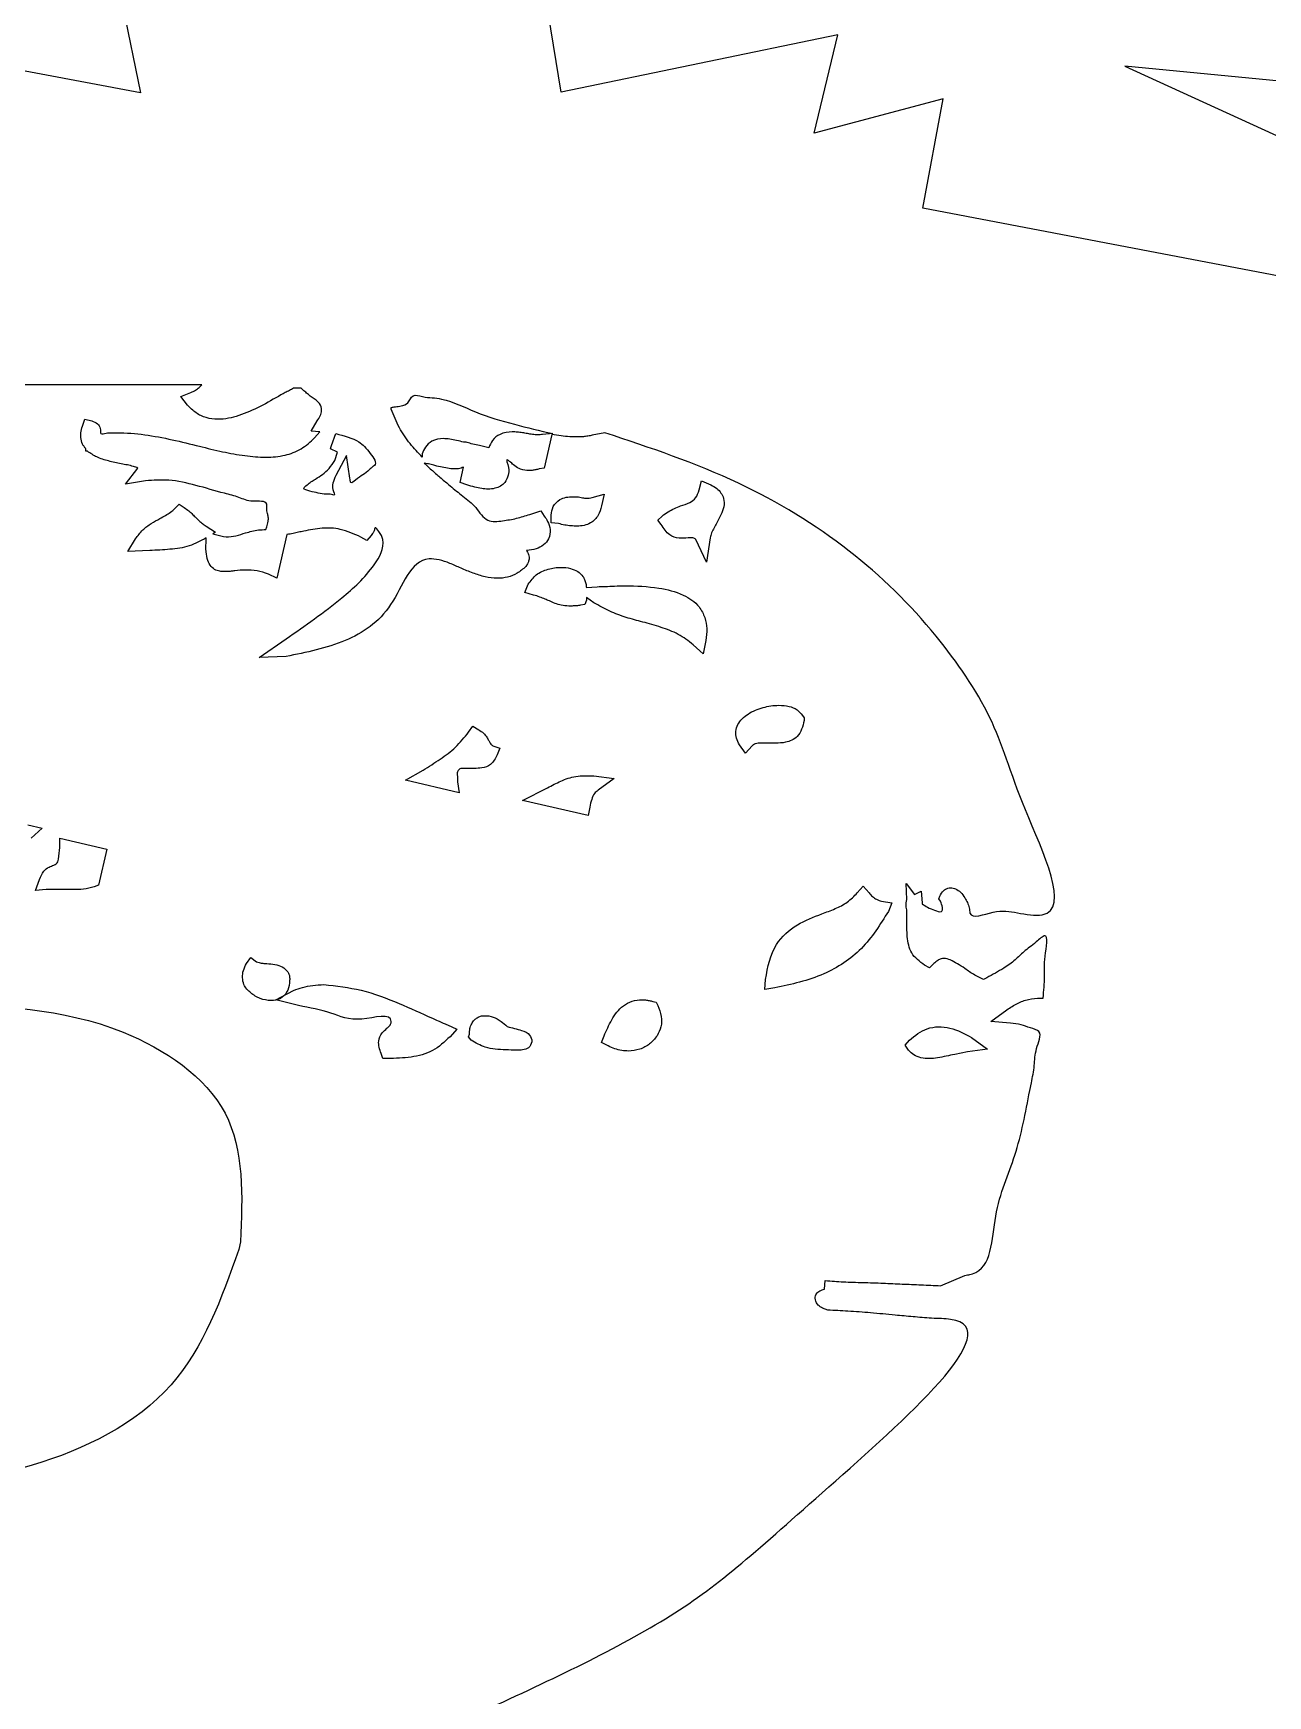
# Model space of a CAD drawing. Header units: inches. Extents: x 0.01 to 3.99, y 0.01 to 4.99.
# Drawn here: x 0.774 to 1.0128, y 1.9127 to 2.2343 of the extents above; entities that cross this region are included whole.
import ezdxf

# ---------------------------------------------------------------- set-up
doc = ezdxf.new("R2010")
doc.units = ezdxf.units.IN
doc.layers.add('Logo', color=7, linetype='CONTINUOUS')

msp = doc.modelspace()

# ---------------------------------------------------------------- linework, layer by layer
at = {"layer": 'Logo', "color": 7}
for points in [[(1.114942, 2.168226), (0.946043, 2.200444), (0.949948, 2.221597), (0.925053, 2.214926), (0.929609, 2.233963), (0.876075, 2.222899), (0.859804, 2.322969), (0.816359, 2.24096), (0.787884, 2.256093), (0.794718, 2.222736), (0.726377, 2.235591), (0.656247, 2.353559), (0.66487, 2.280012), (0.555363, 2.463881), (0.611662, 2.257883), (0.585953, 2.309464), (0.585953, 2.222736), (0.521843, 2.222736), (0.226515, 2.307836), (0.476934, 2.161555), (0.455781, 2.048793), (0.358802, 1.974432), (0.445855, 1.99526), (0.410058, 1.80472)], [(1.161641, 2.210858), (0.985095, 2.227943), (1.115267, 2.168389)], [(0.806596, 2.166274), (0.732723, 2.166274)], [(0.80383, 2.162369), (0.802528, 2.163996), (0.804481, 2.164809)], [(0.825796, 2.165623), (0.824332, 2.165623)], [(0.843207, 2.161555), (0.843207, 2.16188)], [(0.78349, 2.158301), (0.783978, 2.159602), (0.78528, 2.159277)], [(0.8284, 2.156023), (0.829376, 2.157162), (0.827749, 2.157324), (0.828888, 2.159277)], [(0.831654, 2.154558), (0.832468, 2.156836)], [(0.862082, 2.15407), (0.860292, 2.154558), (0.860292, 2.154558), (0.858665, 2.154884)], [(0.874286, 2.156674), (0.872821, 2.150165), (0.871845, 2.150002)], [(0.874448, 2.156836), (0.872496, 2.156674)], [(0.884537, 2.156999), (0.882096, 2.156511)], [(0.784466, 2.153419), (0.784141, 2.153419), (0.784141, 2.153907)], [(0.832793, 2.153257), (0.831491, 2.153907)], [(0.832305, 2.151629), (0.832793, 2.153257)], [(0.835234, 2.148212), (0.834583, 2.152606), (0.832468, 2.148701)], [(0.849227, 2.152931), (0.849227, 2.15228)], [(0.795694, 2.147724), (0.791789, 2.147073), (0.794229, 2.150165), (0.794229, 2.150165)], [(0.850204, 2.150979), (0.849553, 2.151141)], [(0.857851, 2.146911), (0.85655, 2.147399), (0.8572, 2.150328)], [(0.882096, 2.14447), (0.884374, 2.145121), (0.883886, 2.142843)], [(0.902761, 2.145934), (0.903249, 2.147724), (0.905039, 2.146911)], [(0.801389, 2.142355), (0.802202, 2.143168), (0.803179, 2.142517)], [(0.807409, 2.138938), (0.809199, 2.137799), (0.808711, 2.137473), (0.809199, 2.13731)], [(0.818962, 2.138287), (0.819125, 2.138775)], [(0.870055, 2.141216), (0.87217, 2.141866), (0.872821, 2.14089)], [(0.874123, 2.139588), (0.874123, 2.141053)], [(0.875587, 2.139426), (0.874123, 2.139588)], [(0.895439, 2.139263), (0.894788, 2.140077), (0.895601, 2.14089)], [(0.796507, 2.134219), (0.792277, 2.134056), (0.793741, 2.136497)], [(0.807409, 2.136334), (0.807409, 2.13666)], [(0.82303, 2.13731), (0.821077, 2.128849), (0.81945, 2.129663)], [(0.839302, 2.137148), (0.838488, 2.136171), (0.837349, 2.136822)], [(0.901296, 2.13666), (0.900645, 2.13666)], [(0.904876, 2.13666), (0.904225, 2.131941), (0.90211, 2.136334)], [(0.869404, 2.134219), (0.869567, 2.133893)], [(0.869567, 2.131615), (0.869241, 2.131127)], [(0.870706, 2.125595), (0.869079, 2.126083), (0.869729, 2.12771)], [(0.880957, 2.127059), (0.883072, 2.127222)], [(0.882421, 2.12413), (0.880957, 2.125107), (0.880957, 2.124619), (0.880631, 2.123805), (0.879818, 2.123642)], [(0.822867, 2.113717), (0.81766, 2.113554), (0.822867, 2.117134)], [(0.904062, 2.116808), (0.903574, 2.114205), (0.901622, 2.115995)], [(0.858177, 2.099072), (0.85899, 2.100211), (0.860129, 2.09956)], [(0.922775, 2.102327), (0.9231, 2.101838), (0.9231, 2.10135)], [(0.917568, 2.096957), (0.916266, 2.096957)], [(0.862895, 2.096469), (0.864197, 2.095981), (0.863709, 2.094679)], [(0.91171, 2.095004), (0.910571, 2.096632)], [(0.913012, 2.096469), (0.91171, 2.095004)], [(0.856061, 2.089472), (0.856387, 2.087357), (0.845973, 2.089797), (0.84939, 2.09175)], [(0.859316, 2.092075), (0.857526, 2.092075)], [(0.882421, 2.090611), (0.886326, 2.090123), (0.883235, 2.087845)], [(0.881608, 2.084591), (0.881282, 2.082963), (0.86859, 2.085892), (0.873472, 2.088333)], [(0.772914, 2.081174), (0.77568, 2.080523), (0.773565, 2.07857)], [(0.779097, 2.07678), (0.779097, 2.07857), (0.788209, 2.076455), (0.786582, 2.069458), (0.785768, 2.069133)], [(0.779748, 2.068644), (0.776493, 2.068644), (0.774378, 2.068482), (0.775192, 2.070597)], [(0.933351, 2.067994), (0.93449, 2.069295), (0.935629, 2.067994)], [(0.942789, 2.066041), (0.942952, 2.066692), (0.942789, 2.069783), (0.944416, 2.067668), (0.945718, 2.068319), (0.94588, 2.066041), (0.94588, 2.065878)], [(0.93807, 2.066366), (0.940023, 2.066041), (0.939372, 2.064414)], [(0.942952, 2.062787), (0.942952, 2.064739)], [(0.94946, 2.066366), (0.949135, 2.066855), (0.949297, 2.067343)], [(0.81522, 2.054325), (0.816033, 2.055464), (0.817172, 2.054651)], [(0.948158, 2.054325), (0.947345, 2.053512), (0.946369, 2.054)], [(0.825308, 2.04619), (0.820915, 2.047329), (0.824332, 2.049119)], [(0.917405, 2.049607), (0.915453, 2.049281), (0.915615, 2.051234)], [(0.958409, 2.051559), (0.957759, 2.051234), (0.957108, 2.051559)], [(0.893811, 2.047003), (0.894462, 2.046841), (0.894788, 2.04619)], [(0.968823, 2.047654), (0.969311, 2.047654)], [(0.854109, 2.042447), (0.855899, 2.041634), (0.854597, 2.040169)], [(0.962966, 2.042773), (0.959223, 2.043098), (0.962315, 2.045376)], [(0.858665, 2.039518), (0.858177, 2.040169), (0.858339, 2.040657)], [(0.885187, 2.038379), (0.883886, 2.03903), (0.884374, 2.040332)], [(0.943277, 2.037566), (0.942626, 2.038542), (0.94344, 2.039518)], [(0.955481, 2.040006), (0.958572, 2.037728), (0.954667, 2.03724)], [(0.842556, 2.035939), (0.84158, 2.035939), (0.841254, 2.036915)], [(0.954667, 2.03724), (0.952226, 2.036752)], [(0.966708, 2.029755), (0.967033, 2.03122)], [(0.814081, 2.000467), (0.813755, 1.999002)], [(0.94946, 1.992005), (0.954179, 1.993958)], [(0.927005, 1.991354), (0.927168, 1.992982)], [(0.927656, 1.987287), (0.927168, 1.987449)]]:
    msp.add_lwpolyline(points, dxfattribs=at)
for points in [[(0.906178, 2.139588)], [(0.904062, 2.116808)], [(0.881608, 2.084591)], [(0.777958, 2.073363)], [(0.81522, 2.054325)], [(0.83019, 2.050258)], [(0.958409, 2.051559)], [(0.865662, 2.042122)], [(0.894625, 2.040332)]]:
    msp.add_lwpolyline(points, close=True, dxfattribs=at)
for points, knots in [([(0.824332, 2.165623), (0.824062, 2.165471), (0.823528, 2.16517), (0.822695, 2.164774), (0.82082, 2.163721), (0.81793, 2.16203), (0.813907, 2.160225), (0.810291, 2.15943), (0.807425, 2.159797), (0.805355, 2.160757), (0.804342, 2.161827), (0.80383, 2.162369)], [0, 0, 0, 0, 0.000928, 0.001839, 0.002767, 0.007377, 0.011878, 0.015973, 0.018273, 0.020438, 0.022659, 0.022659, 0.022659, 0.022659]), ([(0.804481, 2.164809), (0.80478, 2.164934), (0.805347, 2.165172), (0.806031, 2.165715), (0.806416, 2.166096), (0.806596, 2.166274)], [0, 0, 0, 0, 0.000968, 0.001837, 0.002595, 0.002595, 0.002595, 0.002595]), ([(0.828888, 2.159277), (0.829319, 2.159936), (0.830021, 2.161008), (0.829378, 2.162913), (0.82815, 2.163624), (0.827199, 2.164383), (0.826482, 2.164968), (0.826025, 2.165405), (0.825796, 2.165623)], [0, 0, 0, 0, 0.002225, 0.00362, 0.00546, 0.006336, 0.007286, 0.008233, 0.008233, 0.008233, 0.008233]), ([(0.843207, 2.16188), (0.84329, 2.161893), (0.843481, 2.161921), (0.843746, 2.162002), (0.844305, 2.162088), (0.845232, 2.162162), (0.846668, 2.162635), (0.847234, 2.164677), (0.849358, 2.163846), (0.851109, 2.16383), (0.854708, 2.163287), (0.859718, 2.160725), (0.866932, 2.158586), (0.871972, 2.157413), (0.874448, 2.156836)], [0, 0, 0, 0, 0.000251, 0.00058, 0.00083, 0.001943, 0.003402, 0.005074, 0.006913, 0.008793, 0.010646, 0.017635, 0.025535, 0.033163, 0.033163, 0.033163, 0.033163]), ([(0.849227, 2.15228), (0.84842, 2.153135), (0.846768, 2.154883), (0.844636, 2.157965), (0.843693, 2.160333), (0.843207, 2.161555)], [0, 0, 0, 0, 0.003525, 0.007214, 0.01115, 0.01115, 0.01115, 0.01115]), ([(0.784141, 2.153907), (0.784085, 2.153974), (0.783966, 2.154116), (0.783829, 2.154351), (0.783423, 2.154805), (0.783167, 2.155745), (0.783097, 2.157038), (0.783357, 2.157872), (0.78349, 2.158301)], [0, 0, 0, 0, 0.000262, 0.000552, 0.000814, 0.00208, 0.00334, 0.004675, 0.004675, 0.004675, 0.004675]), ([(0.78528, 2.159277), (0.785677, 2.159125), (0.786404, 2.158847), (0.787082, 2.157943), (0.7868, 2.156513), (0.788133, 2.157058), (0.789074, 2.156972), (0.791622, 2.157053), (0.79554, 2.156696), (0.800864, 2.155703), (0.80585, 2.154454), (0.810512, 2.153316), (0.814793, 2.152522), (0.818849, 2.152169), (0.822568, 2.152483), (0.825909, 2.15372), (0.827565, 2.155251), (0.8284, 2.156023)], [0, 0, 0, 0, 0.001248, 0.002283, 0.003287, 0.004276, 0.005296, 0.006387, 0.011764, 0.017178, 0.022581, 0.027193, 0.031569, 0.035635, 0.039368, 0.042699, 0.04608, 0.04608, 0.04608, 0.04608]), ([(0.832468, 2.156836), (0.834095, 2.156421), (0.8368, 2.15573), (0.838865, 2.153528), (0.840659, 2.150971), (0.839598, 2.150449), (0.839295, 2.150154), (0.838714, 2.149568), (0.837653, 2.148742), (0.83664, 2.148227), (0.835569, 2.147113), (0.83532, 2.147518), (0.835249, 2.14779), (0.83524, 2.148044), (0.835234, 2.148212)], [0, 0, 0, 0, 0.00475, 0.007895, 0.010384, 0.010772, 0.011203, 0.011659, 0.013259, 0.014975, 0.016007, 0.016086, 0.016345, 0.016847, 0.016847, 0.016847, 0.016847]), ([(0.858665, 2.154884), (0.858503, 2.154937), (0.858181, 2.155043), (0.857696, 2.15518), (0.856902, 2.155206), (0.855875, 2.15556), (0.854567, 2.15577), (0.852957, 2.155938), (0.851166, 2.155609), (0.849761, 2.154349), (0.849393, 2.15337), (0.849227, 2.152931)], [0, 0, 0, 0, 0.000513, 0.001015, 0.001506, 0.00288, 0.00424, 0.005473, 0.007742, 0.009461, 0.010855, 0.010855, 0.010855, 0.010855]), ([(0.872496, 2.156674), (0.87217, 2.15664), (0.871519, 2.156573), (0.870538, 2.156677), (0.869566, 2.156836), (0.868593, 2.156999), (0.867617, 2.157125), (0.866161, 2.157209), (0.864368, 2.156944), (0.862746, 2.155661), (0.862294, 2.154578), (0.862082, 2.15407)], [0, 0, 0, 0, 0.000979, 0.001958, 0.002946, 0.003935, 0.004918, 0.005896, 0.008318, 0.010164, 0.011798, 0.011798, 0.011798, 0.011798]), ([(0.882096, 2.156511), (0.881821, 2.156456), (0.88125, 2.156342), (0.880328, 2.156213), (0.879157, 2.156167), (0.877718, 2.15623), (0.876032, 2.156385), (0.874877, 2.156576), (0.874286, 2.156674)], [0, 0, 0, 0, 0.00084, 0.001746, 0.00279, 0.004352, 0.006065, 0.007864, 0.007864, 0.007864, 0.007864]), ([(0.949297, 2.067343), (0.949518, 2.067733), (0.949893, 2.068395), (0.950737, 2.068874), (0.951557, 2.069027), (0.952461, 2.068793), (0.953418, 2.068086), (0.95415, 2.067142), (0.954664, 2.066096), (0.955082, 2.065161), (0.955027, 2.062654), (0.96028, 2.064898), (0.964086, 2.064161), (0.975969, 2.062152), (0.964115, 2.086338), (0.960305, 2.101536), (0.947969, 2.119574), (0.932022, 2.135072), (0.909998, 2.148528), (0.893299, 2.154084), (0.884537, 2.156999)], [0, 0, 0, 0, 0.001318, 0.002241, 0.002798, 0.003792, 0.00493, 0.006316, 0.007335, 0.00841, 0.009433, 0.013932, 0.01861, 0.023445, 0.043996, 0.063233, 0.081952, 0.105553, 0.130609, 0.158272, 0.158272, 0.158272, 0.158272]), ([(0.794229, 2.150165), (0.793938, 2.150278), (0.793273, 2.150536), (0.792176, 2.150783), (0.790549, 2.151033), (0.788565, 2.151509), (0.786296, 2.152168), (0.78505, 2.15302), (0.784466, 2.153419)], [0, 0, 0, 0, 0.000936, 0.002139, 0.003363, 0.005873, 0.008268, 0.010376, 0.010376, 0.010376, 0.010376]), ([(0.832468, 2.148701), (0.832281, 2.148198), (0.831947, 2.147303), (0.831674, 2.146198), (0.832494, 2.144742), (0.831631, 2.145117), (0.831173, 2.145114), (0.830295, 2.145113), (0.828994, 2.145344), (0.827787, 2.145633), (0.825786, 2.146112), (0.827044, 2.146933), (0.827655, 2.147553), (0.828751, 2.148132), (0.829938, 2.148942), (0.8313, 2.150069), (0.831959, 2.151093), (0.832305, 2.151629)], [0, 0, 0, 0, 0.001565, 0.002789, 0.003859, 0.004361, 0.004851, 0.005339, 0.006963, 0.008614, 0.009911, 0.010835, 0.01179, 0.01282, 0.014423, 0.016152, 0.018056, 0.018056, 0.018056, 0.018056]), ([(0.831491, 2.153907), (0.831493, 2.153928), (0.831501, 2.154017), (0.831553, 2.154236), (0.831614, 2.15443), (0.831654, 2.154558)], [0, 0, 0, 0, 0.000061, 0.00027, 0.000672, 0.000672, 0.000672, 0.000672]), ([(0.871845, 2.150002), (0.871616, 2.149948), (0.871161, 2.14984), (0.870511, 2.149721), (0.869529, 2.14963), (0.868327, 2.149834), (0.86712, 2.150493), (0.866522, 2.151135), (0.866102, 2.15148), (0.865877, 2.151607), (0.865275, 2.152169), (0.866146, 2.149982), (0.865843, 2.148858), (0.865359, 2.14744), (0.864361, 2.146629), (0.863226, 2.146183), (0.861969, 2.146054), (0.860659, 2.146183), (0.859304, 2.146484), (0.858358, 2.146762), (0.857851, 2.146911)], [0, 0, 0, 0, 0.000705, 0.001402, 0.001983, 0.003657, 0.004968, 0.006026, 0.006288, 0.006579, 0.00684, 0.008359, 0.009863, 0.011392, 0.01246, 0.013644, 0.015003, 0.016207, 0.01758, 0.019164, 0.019164, 0.019164, 0.019164]), ([(0.849553, 2.151141), (0.850096, 2.150652), (0.85119, 2.149668), (0.852863, 2.148192), (0.85483, 2.146552), (0.857096, 2.144677), (0.859704, 2.142729), (0.861469, 2.139571), (0.864784, 2.139959), (0.867439, 2.14038), (0.869183, 2.140937), (0.870055, 2.141216)], [0, 0, 0, 0, 0.002194, 0.004414, 0.00669, 0.009885, 0.013198, 0.016607, 0.019442, 0.022171, 0.024897, 0.024897, 0.024897, 0.024897]), ([(0.8572, 2.150328), (0.857038, 2.150274), (0.856717, 2.150167), (0.856231, 2.150037), (0.855462, 2.14997), (0.854405, 2.150081), (0.853059, 2.15035), (0.851961, 2.150543), (0.851185, 2.150815), (0.850698, 2.150946), (0.850367, 2.150968), (0.850204, 2.150979)], [0, 0, 0, 0, 0.000513, 0.001015, 0.001506, 0.002817, 0.004183, 0.005633, 0.006146, 0.006649, 0.007139, 0.007139, 0.007139, 0.007139]), ([(0.819125, 2.138775), (0.819246, 2.13914), (0.819454, 2.139765), (0.819463, 2.140666), (0.819298, 2.141332), (0.819155, 2.141935), (0.819109, 2.142521), (0.819287, 2.143992), (0.816088, 2.143453), (0.813823, 2.144555), (0.81001, 2.145516), (0.805602, 2.146833), (0.800473, 2.148035), (0.797188, 2.147821), (0.795694, 2.147724)], [0, 0, 0, 0, 0.001148, 0.001967, 0.002656, 0.003205, 0.003815, 0.00446, 0.007175, 0.009995, 0.012869, 0.018634, 0.023994, 0.028467, 0.028467, 0.028467, 0.028467]), ([(0.895601, 2.14089), (0.895986, 2.141183), (0.896733, 2.141752), (0.897976, 2.142327), (0.89935, 2.142955), (0.900849, 2.143333), (0.902267, 2.144371), (0.902589, 2.145391), (0.902761, 2.145934)], [0, 0, 0, 0, 0.001445, 0.002808, 0.004093, 0.005972, 0.007434, 0.009102, 0.009102, 0.009102, 0.009102]), ([(0.905039, 2.146911), (0.905432, 2.146693), (0.906171, 2.146284), (0.907037, 2.14539), (0.907616, 2.14418), (0.907647, 2.142639), (0.907011, 2.141071), (0.906457, 2.140086), (0.906178, 2.139588)], [0, 0, 0, 0, 0.001343, 0.002524, 0.003669, 0.005292, 0.006971, 0.008685, 0.008685, 0.008685, 0.008685]), ([(0.793741, 2.136497), (0.794197, 2.137087), (0.795073, 2.138222), (0.796733, 2.139484), (0.798273, 2.140288), (0.799518, 2.140998), (0.800537, 2.141597), (0.801107, 2.142104), (0.801389, 2.142355)], [0, 0, 0, 0, 0.002228, 0.004284, 0.00619, 0.007437, 0.00859, 0.00972, 0.00972, 0.00972, 0.00972]), ([(0.803179, 2.142517), (0.803477, 2.142306), (0.804042, 2.141906), (0.804787, 2.141233), (0.805441, 2.140581), (0.806054, 2.139968), (0.80669, 2.139401), (0.807164, 2.139096), (0.807409, 2.138938)], [0, 0, 0, 0, 0.001094, 0.002076, 0.003005, 0.003866, 0.004678, 0.005554, 0.005554, 0.005554, 0.005554]), ([(0.874123, 2.141053), (0.87422, 2.141623), (0.874422, 2.142816), (0.875938, 2.144417), (0.877678, 2.144649), (0.878895, 2.144628), (0.879445, 2.144607), (0.880065, 2.144435), (0.880754, 2.144352), (0.88147, 2.144329), (0.881902, 2.144426), (0.882096, 2.14447)], [0, 0, 0, 0, 0.00171, 0.003578, 0.006148, 0.006678, 0.007247, 0.007789, 0.008598, 0.009327, 0.009922, 0.009922, 0.009922, 0.009922]), ([(0.883886, 2.142843), (0.883721, 2.142217), (0.883376, 2.14091), (0.881709, 2.13923), (0.879655, 2.138879), (0.877971, 2.138981), (0.876769, 2.139129), (0.875979, 2.139327), (0.875587, 2.139426)], [0, 0, 0, 0, 0.00192, 0.004012, 0.006681, 0.007863, 0.009092, 0.010304, 0.010304, 0.010304, 0.010304]), ([(0.822867, 2.117134), (0.826563, 2.119692), (0.832738, 2.123968), (0.839287, 2.130022), (0.842098, 2.134897), (0.841322, 2.137208), (0.840875, 2.137823), (0.840071, 2.139017), (0.83995, 2.137973), (0.839646, 2.137545), (0.839411, 2.137274), (0.839302, 2.137148)], [0, 0, 0, 0, 0.01337, 0.022341, 0.027489, 0.02834, 0.029253, 0.030246, 0.030879, 0.031443, 0.03194, 0.03194, 0.03194, 0.03194]), ([(0.872821, 2.14089), (0.873048, 2.140555), (0.873583, 2.139764), (0.874129, 2.138249), (0.873799, 2.136522), (0.872735, 2.135171), (0.871171, 2.134447), (0.870017, 2.134298), (0.869404, 2.134219)], [0, 0, 0, 0, 0.001216, 0.002866, 0.004686, 0.006223, 0.007856, 0.009707, 0.009707, 0.009707, 0.009707]), ([(0.900645, 2.13666), (0.900064, 2.136605), (0.898842, 2.136489), (0.896723, 2.13717), (0.895907, 2.1385), (0.895439, 2.139263)], [0, 0, 0, 0, 0.001748, 0.003677, 0.006273, 0.006273, 0.006273, 0.006273]), ([(0.906178, 2.139588), (0.906006, 2.139263), (0.905666, 2.138616), (0.905146, 2.137672), (0.904964, 2.13699), (0.904876, 2.13666)], [0, 0, 0, 0, 0.001105, 0.002194, 0.003216, 0.003216, 0.003216, 0.003216]), ([(0.807409, 2.13666), (0.806346, 2.136078), (0.804166, 2.134885), (0.800369, 2.134396), (0.797809, 2.134279), (0.796507, 2.134219)], [0, 0, 0, 0, 0.003604, 0.007394, 0.011313, 0.011313, 0.011313, 0.011313]), ([(0.81945, 2.129663), (0.818727, 2.129917), (0.817295, 2.130421), (0.815073, 2.130442), (0.813396, 2.130423), (0.81226, 2.130179), (0.811604, 2.130155), (0.810945, 2.130147), (0.810182, 2.13017), (0.809238, 2.130394), (0.808269, 2.131112), (0.807618, 2.132393), (0.807326, 2.134188), (0.807379, 2.135546), (0.807409, 2.136334)], [0, 0, 0, 0, 0.002285, 0.004519, 0.006607, 0.007304, 0.007992, 0.008571, 0.009283, 0.01028, 0.011434, 0.012772, 0.014479, 0.016841, 0.016841, 0.016841, 0.016841]), ([(0.809199, 2.13731), (0.809893, 2.137119), (0.811201, 2.13676), (0.813222, 2.137022), (0.814818, 2.137588), (0.816276, 2.137968), (0.817578, 2.13823), (0.818491, 2.138267), (0.818962, 2.138287)], [0, 0, 0, 0, 0.002139, 0.004029, 0.00599, 0.007223, 0.008547, 0.009961, 0.009961, 0.009961, 0.009961]), ([(0.837349, 2.136822), (0.836045, 2.137413), (0.833662, 2.138494), (0.829792, 2.138683), (0.827132, 2.138128), (0.825269, 2.13776), (0.824195, 2.137488), (0.823433, 2.137372), (0.82303, 2.13731)], [0, 0, 0, 0, 0.004258, 0.007785, 0.011386, 0.012396, 0.013483, 0.014706, 0.014706, 0.014706, 0.014706]), ([(0.90211, 2.136334), (0.902067, 2.136389), (0.901974, 2.136509), (0.901696, 2.136663), (0.901455, 2.136661), (0.901296, 2.13666)], [0, 0, 0, 0, 0.000209, 0.000452, 0.000919, 0.000919, 0.000919, 0.000919]), ([(0.869241, 2.131127), (0.868703, 2.130652), (0.867668, 2.129739), (0.865722, 2.128987), (0.863603, 2.12876), (0.861329, 2.129079), (0.859009, 2.129838), (0.856756, 2.130763), (0.854615, 2.131757), (0.852588, 2.132465), (0.847122, 2.133132), (0.844043, 2.122451), (0.834417, 2.116037), (0.826787, 2.114504), (0.822867, 2.113717)], [0, 0, 0, 0, 0.002139, 0.004113, 0.006138, 0.008477, 0.010941, 0.013445, 0.015785, 0.018001, 0.019938, 0.031478, 0.042693, 0.054541, 0.054541, 0.054541, 0.054541]), ([(0.869567, 2.133893), (0.869713, 2.133582), (0.869978, 2.13302), (0.869838, 2.1322), (0.869645, 2.131785), (0.869567, 2.131615)], [0, 0, 0, 0, 0.001006, 0.001821, 0.002383, 0.002383, 0.002383, 0.002383]), ([(0.869729, 2.12771), (0.870196, 2.128359), (0.871165, 2.129709), (0.873548, 2.130691), (0.875821, 2.131055), (0.877798, 2.130852), (0.879284, 2.130245), (0.880214, 2.129412), (0.880648, 2.128565), (0.880897, 2.127855), (0.880937, 2.127329), (0.880957, 2.127059)], [0, 0, 0, 0, 0.002355, 0.004899, 0.00744, 0.009236, 0.010783, 0.012194, 0.012857, 0.013625, 0.014433, 0.014433, 0.014433, 0.014433]), ([(0.883072, 2.127222), (0.883572, 2.127234), (0.884682, 2.12726), (0.88647, 2.127356), (0.889942, 2.127427), (0.894459, 2.127204), (0.899441, 2.126003), (0.902663, 2.123863), (0.903929, 2.121324), (0.904402, 2.119061), (0.904178, 2.117576), (0.904062, 2.116808)], [0, 0, 0, 0, 0.001501, 0.003329, 0.005372, 0.01192, 0.016832, 0.020652, 0.023008, 0.025168, 0.027479, 0.027479, 0.027479, 0.027479]), ([(0.879818, 2.123642), (0.879549, 2.123598), (0.879026, 2.123513), (0.878263, 2.123483), (0.877291, 2.123469), (0.876156, 2.123559), (0.874913, 2.123963), (0.873888, 2.124417), (0.872915, 2.124843), (0.871906, 2.125287), (0.871134, 2.125485), (0.870706, 2.125595)], [0, 0, 0, 0, 0.000816, 0.001588, 0.002287, 0.003735, 0.004976, 0.006186, 0.007101, 0.008163, 0.009486, 0.009486, 0.009486, 0.009486]), ([(0.901622, 2.115995), (0.900687, 2.116716), (0.898799, 2.118173), (0.895377, 2.119412), (0.891979, 2.120368), (0.888632, 2.121236), (0.885428, 2.122409), (0.883439, 2.123548), (0.882421, 2.12413)], [0, 0, 0, 0, 0.003521, 0.007113, 0.010803, 0.014133, 0.017484, 0.020997, 0.020997, 0.020997, 0.020997]), ([(0.910571, 2.096632), (0.910342, 2.097054), (0.909904, 2.097863), (0.909774, 2.099262), (0.910326, 2.101069), (0.91225, 2.102811), (0.915084, 2.103967), (0.917836, 2.104378), (0.920075, 2.104161), (0.921748, 2.103553), (0.922443, 2.102722), (0.922775, 2.102327)], [0, 0, 0, 0, 0.001429, 0.002737, 0.004094, 0.006958, 0.010119, 0.013228, 0.015181, 0.016855, 0.018381, 0.018381, 0.018381, 0.018381]), ([(0.9231, 2.10135), (0.922804, 2.100196), (0.922286, 2.098174), (0.919679, 2.097009), (0.918202, 2.096973), (0.917568, 2.096957)], [0, 0, 0, 0, 0.003378, 0.005914, 0.007826, 0.007826, 0.007826, 0.007826]), ([(0.84939, 2.09175), (0.850495, 2.092439), (0.852667, 2.093793), (0.855772, 2.096096), (0.857371, 2.098075), (0.858177, 2.099072)], [0, 0, 0, 0, 0.003912, 0.007684, 0.011514, 0.011514, 0.011514, 0.011514]), ([(0.860129, 2.09956), (0.860457, 2.099346), (0.861051, 2.098956), (0.86168, 2.098196), (0.862052, 2.097511), (0.862314, 2.096988), (0.862586, 2.09664), (0.862797, 2.096524), (0.862895, 2.096469)], [0, 0, 0, 0, 0.001168, 0.002122, 0.002921, 0.003501, 0.003881, 0.004217, 0.004217, 0.004217, 0.004217]), ([(0.916266, 2.096957), (0.915772, 2.096949), (0.914902, 2.096934), (0.913742, 2.096942), (0.913215, 2.0966), (0.913012, 2.096469)], [0, 0, 0, 0, 0.001495, 0.002635, 0.003349, 0.003349, 0.003349, 0.003349]), ([(0.863709, 2.094679), (0.863355, 2.093988), (0.862709, 2.092726), (0.860853, 2.092113), (0.859778, 2.092087), (0.859316, 2.092075)], [0, 0, 0, 0, 0.002237, 0.004082, 0.005478, 0.005478, 0.005478, 0.005478]), ([(0.857526, 2.092075), (0.857332, 2.092073), (0.856988, 2.09207), (0.856496, 2.09204), (0.856247, 2.091777), (0.855954, 2.091448), (0.856017, 2.090601), (0.856043, 2.089922), (0.856061, 2.089472)], [0, 0, 0, 0, 0.000591, 0.001045, 0.001395, 0.00164, 0.002343, 0.003731, 0.003731, 0.003731, 0.003731]), ([(0.873472, 2.088333), (0.874306, 2.088779), (0.876031, 2.089703), (0.879037, 2.090759), (0.88124, 2.090663), (0.882421, 2.090611)], [0, 0, 0, 0, 0.002841, 0.005881, 0.009395, 0.009395, 0.009395, 0.009395]), ([(0.883235, 2.087845), (0.882977, 2.087653), (0.882379, 2.087207), (0.881934, 2.085988), (0.881724, 2.085088), (0.881608, 2.084591)], [0, 0, 0, 0, 0.000948, 0.002199, 0.003742, 0.003742, 0.003742, 0.003742]), ([(0.777958, 2.073363), (0.778131, 2.073427), (0.778621, 2.073606), (0.778989, 2.074973), (0.779052, 2.076034), (0.779097, 2.07678)], [0, 0, 0, 0, 0.000531, 0.001505, 0.003815, 0.003815, 0.003815, 0.003815]), ([(0.775192, 2.070597), (0.775414, 2.071163), (0.775795, 2.072135), (0.776924, 2.072982), (0.777641, 2.073246), (0.777958, 2.073363)], [0, 0, 0, 0, 0.001787, 0.003066, 0.004079, 0.004079, 0.004079, 0.004079]), ([(0.785768, 2.069133), (0.785071, 2.068967), (0.783712, 2.068646), (0.781681, 2.068617), (0.780376, 2.068636), (0.779748, 2.068644)], [0, 0, 0, 0, 0.002144, 0.004177, 0.006063, 0.006063, 0.006063, 0.006063]), ([(0.915615, 2.051234), (0.916056, 2.053642), (0.916838, 2.057911), (0.921561, 2.062042), (0.92576, 2.063639), (0.929066, 2.064892), (0.931514, 2.066079), (0.932743, 2.06736), (0.933351, 2.067994)], [0, 0, 0, 0, 0.007127, 0.012631, 0.017832, 0.020594, 0.023266, 0.02588, 0.02588, 0.02588, 0.02588]), ([(0.935629, 2.067994), (0.935842, 2.067746), (0.93626, 2.06726), (0.937094, 2.06669), (0.937731, 2.066479), (0.93807, 2.066366)], [0, 0, 0, 0, 0.000976, 0.001917, 0.002984, 0.002984, 0.002984, 0.002984]), ([(0.942952, 2.064739), (0.942908, 2.064899), (0.942825, 2.065203), (0.942791, 2.065643), (0.942789, 2.065916), (0.942789, 2.066041)], [0, 0, 0, 0, 0.000496, 0.000943, 0.001317, 0.001317, 0.001317, 0.001317]), ([(0.94588, 2.065878), (0.946235, 2.065636), (0.947004, 2.06511), (0.948237, 2.064743), (0.949314, 2.064163), (0.949921, 2.064625), (0.949793, 2.065419), (0.949596, 2.06598), (0.94946, 2.066366)], [0, 0, 0, 0, 0.001269, 0.002748, 0.004065, 0.004291, 0.004871, 0.006154, 0.006154, 0.006154, 0.006154]), ([(0.939372, 2.064414), (0.937794, 2.061882), (0.934652, 2.056841), (0.92672, 2.051638), (0.920624, 2.050309), (0.917405, 2.049607)], [0, 0, 0, 0, 0.008868, 0.017662, 0.0275, 0.0275, 0.0275, 0.0275]), ([(0.946369, 2.054), (0.945417, 2.054713), (0.943565, 2.056102), (0.942937, 2.059559), (0.942947, 2.061711), (0.942952, 2.062787)], [0, 0, 0, 0, 0.00344, 0.006698, 0.009954, 0.009954, 0.009954, 0.009954]), ([(0.969311, 2.047654), (0.969436, 2.049062), (0.969685, 2.051864), (0.969408, 2.055073), (0.970614, 2.06095), (0.967993, 2.058474), (0.966777, 2.057529), (0.965304, 2.056453), (0.963852, 2.054887), (0.961429, 2.053197), (0.959523, 2.052163), (0.958409, 2.051559)], [0, 0, 0, 0, 0.004071, 0.008098, 0.012052, 0.014107, 0.015737, 0.017163, 0.019452, 0.022156, 0.025959, 0.025959, 0.025959, 0.025959]), ([(0.957108, 2.051559), (0.956769, 2.051735), (0.956081, 2.052093), (0.955089, 2.052672), (0.954021, 2.053484), (0.952781, 2.054272), (0.951465, 2.05502), (0.950354, 2.055358), (0.949507, 2.055245), (0.948818, 2.054928), (0.9484, 2.054546), (0.948158, 2.054325)], [0, 0, 0, 0, 0.001146, 0.002327, 0.003437, 0.005168, 0.006726, 0.007995, 0.008542, 0.009254, 0.010231, 0.010231, 0.010231, 0.010231]), ([(0.817172, 2.054651), (0.81734, 2.054594), (0.817739, 2.05446), (0.818398, 2.05436), (0.819421, 2.05432), (0.820684, 2.054161), (0.822169, 2.053781), (0.823092, 2.052958), (0.823499, 2.052131), (0.823616, 2.051398), (0.823489, 2.050245), (0.823193, 2.048736), (0.821791, 2.047388), (0.819853, 2.047036), (0.81781, 2.047457), (0.816014, 2.048569), (0.814669, 2.049975), (0.814397, 2.051608), (0.814544, 2.053035), (0.81499, 2.053887), (0.81522, 2.054325)], [0, 0, 0, 0, 0.00053, 0.001263, 0.001988, 0.003598, 0.005086, 0.006515, 0.007125, 0.007828, 0.008704, 0.010605, 0.012297, 0.014176, 0.016288, 0.01841, 0.020478, 0.021849, 0.023239, 0.024709, 0.024709, 0.024709, 0.024709]), ([(0.824332, 2.049119), (0.824906, 2.049327), (0.826106, 2.049761), (0.828074, 2.050172), (0.829464, 2.050228), (0.83019, 2.050258)], [0, 0, 0, 0, 0.001831, 0.003825, 0.006, 0.006, 0.006, 0.006]), ([(0.83019, 2.050258), (0.832617, 2.049987), (0.837623, 2.04943), (0.84455, 2.046749), (0.849388, 2.044532), (0.852232, 2.043287), (0.853199, 2.042832), (0.853819, 2.04257), (0.854109, 2.042447)], [0, 0, 0, 0, 0.007298, 0.015054, 0.022107, 0.023294, 0.024368, 0.025312, 0.025312, 0.025312, 0.025312]), ([(0.755015, 2.046515), (0.767277, 2.046151), (0.787955, 2.045538), (0.815146, 2.027202), (0.814435, 2.009361), (0.814081, 2.000467)], [0, 0, 0, 0, 0.036731, 0.06194, 0.087006, 0.087006, 0.087006, 0.087006]), ([(0.841254, 2.036915), (0.840976, 2.03772), (0.840506, 2.039077), (0.841276, 2.040884), (0.842225, 2.041629), (0.842796, 2.04217), (0.843157, 2.04257), (0.843499, 2.044987), (0.836428, 2.042604), (0.831684, 2.044958), (0.827456, 2.045775), (0.825308, 2.04619)], [0, 0, 0, 0, 0.002467, 0.004155, 0.005463, 0.006056, 0.006525, 0.007053, 0.012726, 0.018887, 0.02525, 0.02525, 0.02525, 0.02525]), ([(0.884374, 2.040332), (0.884835, 2.041385), (0.885769, 2.043516), (0.88793, 2.046505), (0.890683, 2.047422), (0.892405, 2.04729), (0.893111, 2.047169), (0.893581, 2.047058), (0.893811, 2.047003)], [0, 0, 0, 0, 0.003458, 0.006993, 0.01074, 0.011435, 0.012174, 0.012884, 0.012884, 0.012884, 0.012884]), ([(0.894788, 2.04619), (0.895047, 2.045504), (0.895543, 2.044196), (0.895552, 2.042075), (0.894931, 2.040907), (0.894625, 2.040332)], [0, 0, 0, 0, 0.002194, 0.004183, 0.006113, 0.006113, 0.006113, 0.006113]), ([(0.962315, 2.045376), (0.962969, 2.045818), (0.964257, 2.046689), (0.966487, 2.047503), (0.968038, 2.047603), (0.968823, 2.047654)], [0, 0, 0, 0, 0.002365, 0.004656, 0.007009, 0.007009, 0.007009, 0.007009]), ([(0.858339, 2.040657), (0.858358, 2.04102), (0.858394, 2.041712), (0.858723, 2.042673), (0.859233, 2.043394), (0.859848, 2.04388), (0.860518, 2.044177), (0.861568, 2.044292), (0.862978, 2.044068), (0.864443, 2.043217), (0.865269, 2.042474), (0.865662, 2.042122)], [0, 0, 0, 0, 0.001084, 0.002073, 0.003002, 0.003692, 0.004402, 0.005169, 0.006834, 0.008584, 0.010167, 0.010167, 0.010167, 0.010167]), ([(0.94344, 2.039518), (0.944527, 2.040388), (0.946784, 2.042194), (0.951485, 2.042171), (0.95413, 2.040738), (0.955481, 2.040006)], [0, 0, 0, 0, 0.004083, 0.008472, 0.013058, 0.013058, 0.013058, 0.013058]), ([(0.967033, 2.03122), (0.967259, 2.032357), (0.967704, 2.034603), (0.967693, 2.03769), (0.969461, 2.04121), (0.966735, 2.041881), (0.965021, 2.042558), (0.963676, 2.042698), (0.962966, 2.042773)], [0, 0, 0, 0, 0.003415, 0.006742, 0.010034, 0.011846, 0.01373, 0.015838, 0.015838, 0.015838, 0.015838]), ([(0.854597, 2.040169), (0.853523, 2.039166), (0.851381, 2.037166), (0.846985, 2.036069), (0.844053, 2.035983), (0.842556, 2.035939)], [0, 0, 0, 0, 0.004343, 0.008659, 0.013165, 0.013165, 0.013165, 0.013165]), ([(0.865662, 2.042122), (0.866578, 2.041896), (0.868059, 2.041532), (0.870072, 2.04078), (0.870575, 2.039196), (0.869888, 2.037909), (0.868627, 2.03758), (0.867141, 2.037549), (0.864739, 2.037676), (0.861605, 2.037771), (0.859558, 2.038988), (0.858665, 2.039518)], [0, 0, 0, 0, 0.00288, 0.004655, 0.006015, 0.007314, 0.008546, 0.009705, 0.011803, 0.015777, 0.018849, 0.018849, 0.018849, 0.018849]), ([(0.894625, 2.040332), (0.89418, 2.039776), (0.893282, 2.038653), (0.891295, 2.037649), (0.889398, 2.037334), (0.887774, 2.037481), (0.886453, 2.037804), (0.885616, 2.038184), (0.885187, 2.038379)], [0, 0, 0, 0, 0.002115, 0.004272, 0.006495, 0.007802, 0.009143, 0.010554, 0.010554, 0.010554, 0.010554]), ([(0.952226, 2.036752), (0.951672, 2.036633), (0.950566, 2.036396), (0.948949, 2.036057), (0.947305, 2.035884), (0.945737, 2.036034), (0.944255, 2.03652), (0.943595, 2.037225), (0.943277, 2.037566)], [0, 0, 0, 0, 0.001701, 0.003395, 0.004956, 0.006633, 0.008112, 0.00949, 0.00949, 0.00949, 0.00949]), ([(0.954179, 1.993958), (0.954341, 1.994002), (0.954663, 1.994089), (0.955158, 1.994154), (0.959435, 1.995214), (0.959298, 2.006701), (0.964345, 2.017049), (0.965911, 2.02547), (0.966708, 2.029755)], [0, 0, 0, 0, 0.000503, 0.000998, 0.001501, 0.013556, 0.025922, 0.038735, 0.038735, 0.038735, 0.038735]), ([(0.813755, 1.999002), (0.810354, 1.989493), (0.803347, 1.969904), (0.771078, 1.95394), (0.747553, 1.952787), (0.73435, 1.95214)], [0, 0, 0, 0, 0.029291, 0.060342, 0.100065, 0.100065, 0.100065, 0.100065]), ([(0.927168, 1.987449), (0.926923, 1.987551), (0.926344, 1.987789), (0.925517, 1.988427), (0.925106, 1.989477), (0.925359, 1.9905), (0.92613, 1.991065), (0.9267, 1.991254), (0.927005, 1.991354)], [0, 0, 0, 0, 0.000796, 0.001878, 0.003039, 0.00397, 0.004809, 0.005775, 0.005775, 0.005775, 0.005775]), ([(0.927168, 1.992982), (0.928343, 1.992894), (0.930762, 1.992713), (0.934509, 1.992621), (0.938286, 1.99251), (0.942047, 1.992326), (0.945736, 1.992168), (0.948215, 1.99206), (0.94946, 1.992005)], [0, 0, 0, 0, 0.003533, 0.007278, 0.011239, 0.014871, 0.018575, 0.022315, 0.022315, 0.022315, 0.022315]), ([(0.861268, 1.909834), (0.87422, 1.915837), (0.89987, 1.927727), (0.921092, 1.947375), (0.96496, 1.985604), (0.947685, 1.98565), (0.944197, 1.98599), (0.940241, 1.986346), (0.936051, 1.98675), (0.931708, 1.987074), (0.92895, 1.987219), (0.927656, 1.987287)], [0, 0, 0, 0, 0.040318, 0.079847, 0.119916, 0.12361, 0.127201, 0.130687, 0.135455, 0.139855, 0.143742, 0.143742, 0.143742, 0.143742])]:
    msp.add_open_spline(points, degree=3, knots=knots, dxfattribs=at)

doc.saveas('drawing.dxf')
